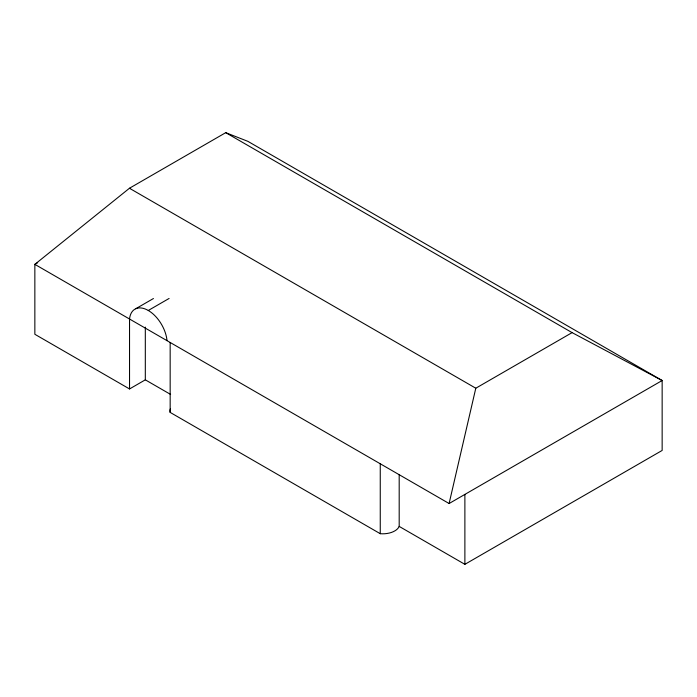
<?xml version="1.0" encoding="UTF-8"?>
<svg xmlns="http://www.w3.org/2000/svg" width="697" height="697" viewBox="0 0 697 697"><rect width="100%" height="100%" fill="white"/><g stroke="black" fill="none" stroke-linecap="round" stroke-linejoin="round"><path stroke-width="1.05" d="M449.103 503.522L662.15 380.518L247.897 141.352L225.732 132.665L129.45 188.251L34.85 264.355L449.103 503.522L475.798 388.22L572.089 332.626L662.15 380.518L662.15 450.445L464.882 564.335L399.189 526.409A16.92 9.767 0 0 1 380.257 533.702L170.164 412.406L170.164 342.48M37.682 262.717L34.85 264.355L34.85 334.281L129.537 388.952L145.316 379.839L170.617 394.441M135.706 308.762L153.445 298.525M129.537 388.952L129.537 319.017A26.669 15.395 60 0 1 148.278 310.479L169.101 298.455M225.732 132.665L572.089 332.626M129.45 188.251L475.798 388.22M464.882 494.408L464.882 564.335M399.189 474.77L399.189 526.409M380.257 463.766L380.257 533.702M145.316 327.12L145.316 379.839M170.164 412.406A16.92 9.767 0 0 1 170.39 408.825M148.278 310.479A26.669 15.395 60 0 1 167.019 340.659"/></g></svg>
